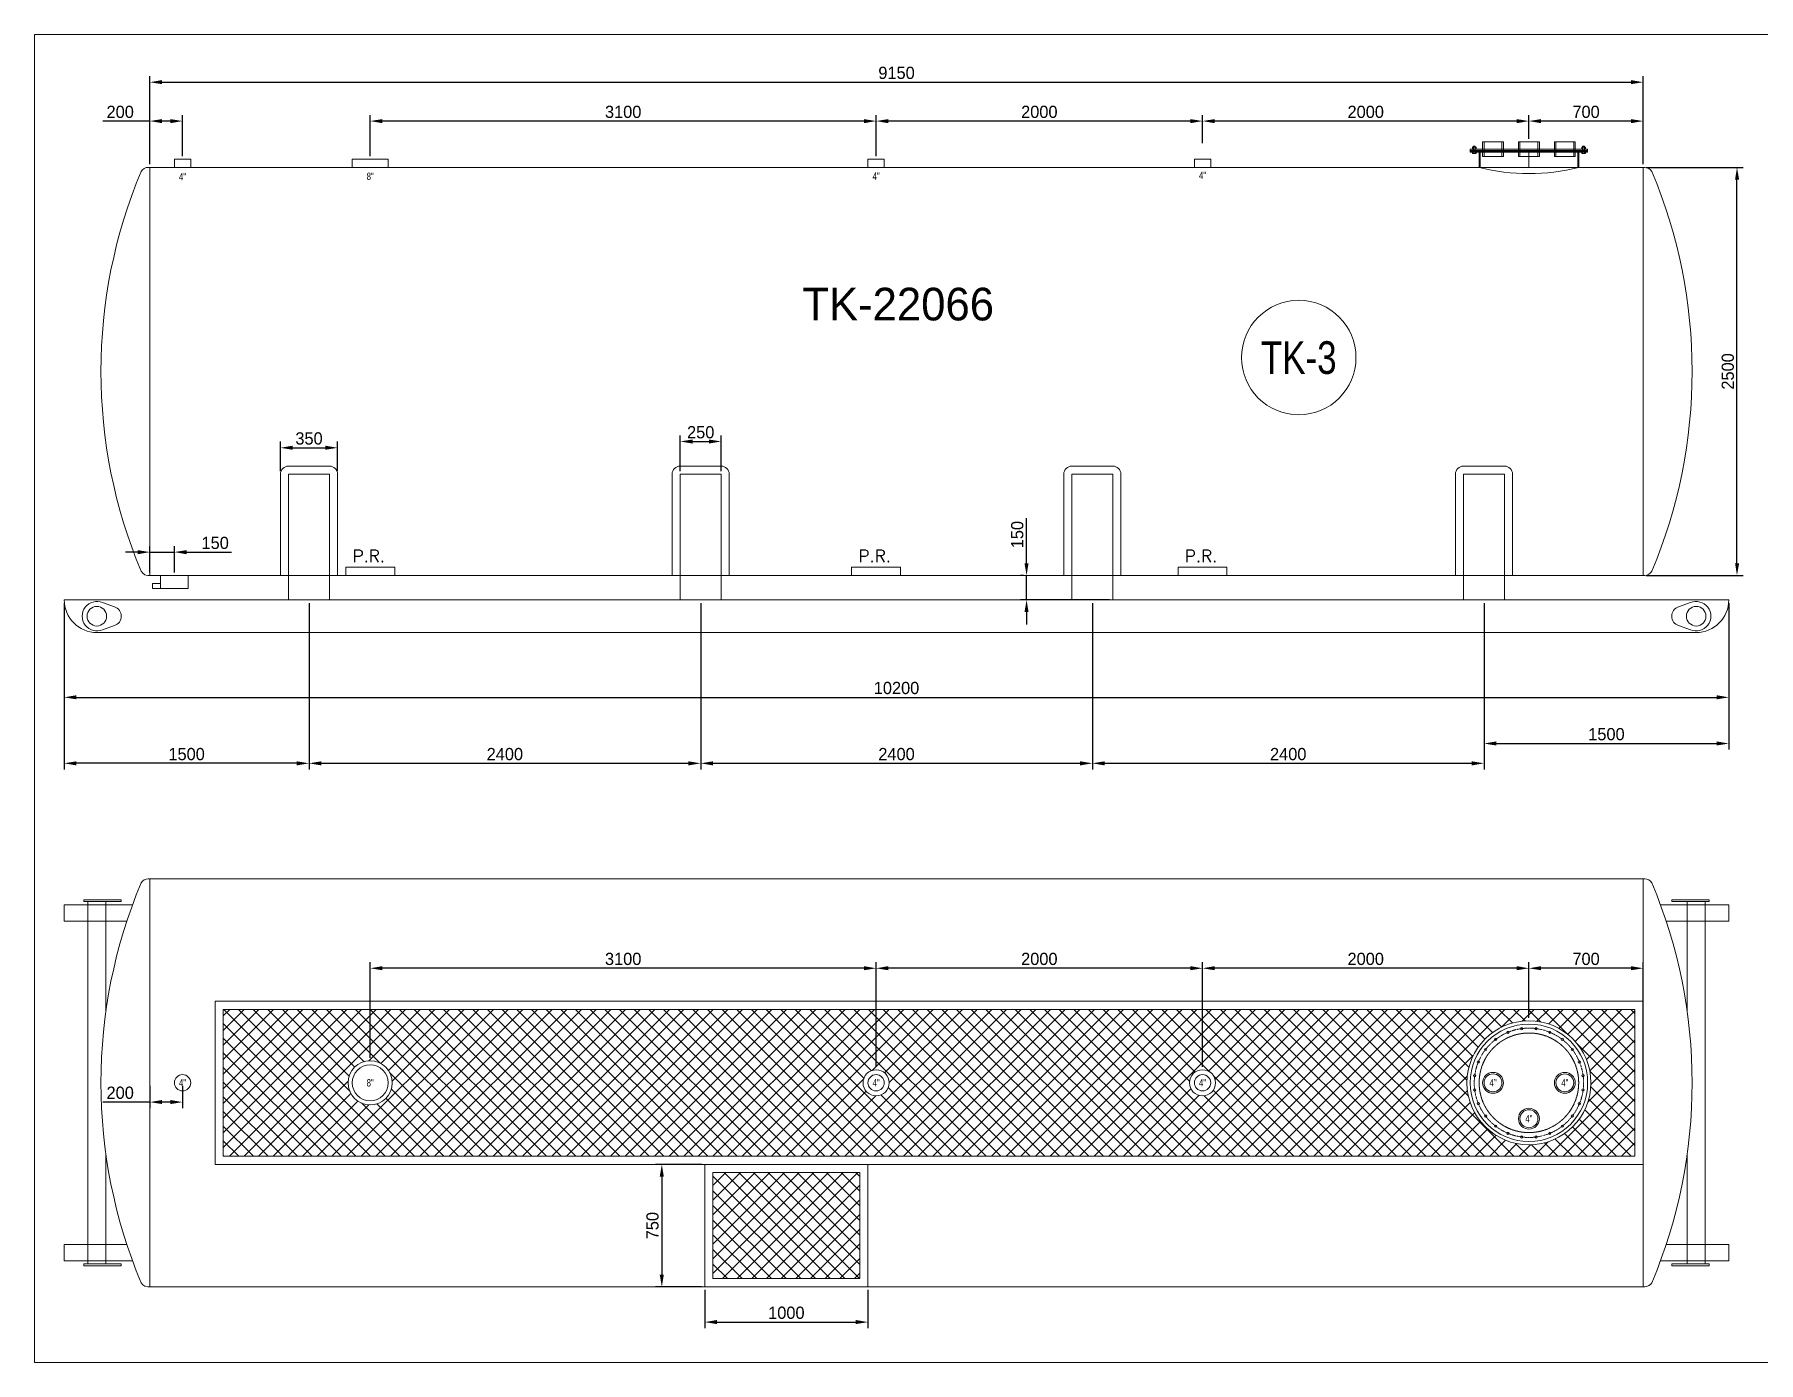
# Model space of a CAD drawing. Header units: millimetres. Extents: x 328839 to 396304, y 3800 to 39483.
# Drawn here: x 328839 to 339403, y 23040 to 31177 of the extents above; entities that cross this region are included whole.
import ezdxf
from ezdxf.enums import TextEntityAlignment as Align

# ---------------------------------------------------------------- set-up
doc = ezdxf.new("R2010")
doc.units = ezdxf.units.MM
doc.linetypes.add('ACAD_ISO02W100', pattern=[15, 12, -3])
doc.linetypes.add('CENTER', pattern=[2, 1.25, -0.25, 0.25, -0.25])
for name, color, linetype, lineweight in [('CENTER', 5, 'CENTER', 9), ('COTA', 2, 'Continuous', 9), ('cotas', 2, 'Continuous', 13), ('dibujo', 7, 'Continuous', 20), ('FIBRA', 3, 'Continuous', 20), ('invisible', 6, 'ACAD_ISO02W100', 9), ('ipe 200', 3, 'Continuous', 9), ('texto', 7, 'Continuous', 18), ('tubo de 4', 5, 'Continuous', 9)]:
    doc.layers.add(name, color=color, linetype=linetype, lineweight=lineweight)
doc.styles.add('ROMAND', font='romand')
doc.dimstyles.new('ISO-25', dxfattribs={"dimtxt": 75, "dimasz": 75, "dimexe": 37.5, "dimexo": 18.75, "dimgap": 19, "dimtad": 1, "dimtxsty": 'Standard', "dimcen": 75, "dimadec": 0, "dimazin": 0, "dimtfac": 1, "dimtmove": 0, "dimatfit": 3, "dimfxl": 1, "dimarcsym": 0})

# ---------------------------------------------------------------- blocks, each defined once
blk = doc.blocks.new('*D225')
at = {"layer": 'cotas', "color": 0, "lineweight": -2, "transparency": 16777216}
for p, q in [((337996, 30538), (337996, 30684)), ((338621, 30647), (338071, 30647)), ((338696, 30432), (338696, 30684))]:
    blk.add_line(p, q, dxfattribs=at)
at = {"layer": 'cotas', "color": 0, "transparency": 16777216}
for points in [[(338071, 30659), (338071, 30634), (337996, 30647)], [(338621, 30659), (338621, 30634), (338696, 30647)]]:
    blk.add_solid(points, dxfattribs=at)
at = {"layer": 'Defpoints', "color": 0, "transparency": 16777216}
for p in [(337996, 30647), (337996, 30519), (338696, 30413)]:
    blk.add_point(p, dxfattribs=at)
at = {"layer": 'cotas', "color": 0, "transparency": 16777216, "insert": (338346, 30703), "char_height": 75, "attachment_point": 5}
blk.add_mtext('700', dxfattribs=at)
blk = doc.blocks.new('*D221')
at = {"layer": 'cotas', "color": 0, "lineweight": -2, "transparency": 16777216}
for p, q in [((335996, 30512), (335996, 30684)), ((337921, 30647), (336071, 30647)), ((337996, 30538), (337996, 30684))]:
    blk.add_line(p, q, dxfattribs=at)
at = {"layer": 'cotas', "color": 0, "transparency": 16777216}
for points in [[(336071, 30659), (336071, 30634), (335996, 30647)], [(337921, 30659), (337921, 30634), (337996, 30647)]]:
    blk.add_solid(points, dxfattribs=at)
at = {"layer": 'Defpoints', "color": 0, "transparency": 16777216}
for p in [(335996, 30647), (335996, 30493), (337996, 30519)]:
    blk.add_point(p, dxfattribs=at)
at = {"layer": 'cotas', "color": 0, "transparency": 16777216, "insert": (336996, 30703), "char_height": 75, "attachment_point": 5}
blk.add_mtext('2000', dxfattribs=at)
blk = doc.blocks.new('*D222')
at = {"layer": 'cotas', "color": 0, "lineweight": -2, "transparency": 16777216}
for p, q in [((333996, 30432), (333996, 30684)), ((335921, 30647), (334071, 30647)), ((335996, 30512), (335996, 30684))]:
    blk.add_line(p, q, dxfattribs=at)
at = {"layer": 'cotas', "color": 0, "transparency": 16777216}
for points in [[(334071, 30659), (334071, 30634), (333996, 30647)], [(335921, 30659), (335921, 30634), (335996, 30647)]]:
    blk.add_solid(points, dxfattribs=at)
at = {"layer": 'Defpoints', "color": 0, "transparency": 16777216}
for p in [(333996, 30647), (335996, 30493), (333996, 30413)]:
    blk.add_point(p, dxfattribs=at)
at = {"layer": 'cotas', "color": 0, "transparency": 16777216, "insert": (334996, 30703), "char_height": 75, "attachment_point": 5}
blk.add_mtext('2000', dxfattribs=at)
blk = doc.blocks.new('*D223')
at = {"layer": 'cotas', "color": 0, "lineweight": -2, "transparency": 16777216}
for p, q in [((330896, 30432), (330896, 30684)), ((333921, 30647), (330971, 30647)), ((333996, 30432), (333996, 30684))]:
    blk.add_line(p, q, dxfattribs=at)
at = {"layer": 'cotas', "color": 0, "transparency": 16777216}
for points in [[(330971, 30659), (330971, 30634), (330896, 30647)], [(333921, 30659), (333921, 30634), (333996, 30647)]]:
    blk.add_solid(points, dxfattribs=at)
at = {"layer": 'Defpoints', "color": 0, "transparency": 16777216}
for p in [(330896, 30647), (330896, 30413), (333996, 30413)]:
    blk.add_point(p, dxfattribs=at)
at = {"layer": 'cotas', "color": 0, "transparency": 16777216, "insert": (332446, 30703), "char_height": 75, "attachment_point": 5}
blk.add_mtext('3100', dxfattribs=at)
blk = doc.blocks.new('*D224')
at = {"layer": 'cotas', "color": 0, "lineweight": -2, "transparency": 16777216}
for p, q in [((329546, 30647), (329258, 30647)), ((329546, 30382), (329546, 30684)), ((329671, 30647), (329621, 30647)), ((329746, 30432), (329746, 30684))]:
    blk.add_line(p, q, dxfattribs=at)
at = {"layer": 'cotas', "color": 0, "transparency": 16777216}
for points in [[(329621, 30659), (329621, 30634), (329546, 30647)], [(329671, 30659), (329671, 30634), (329746, 30647)]]:
    blk.add_solid(points, dxfattribs=at)
at = {"layer": 'Defpoints', "color": 0, "transparency": 16777216}
for p in [(329546, 30647), (329546, 30363), (329746, 30413)]:
    blk.add_point(p, dxfattribs=at)
at = {"layer": 'cotas', "color": 0, "transparency": 16777216, "insert": (329364, 30703), "char_height": 75, "attachment_point": 5}
blk.add_mtext('200', dxfattribs=at)
blk = doc.blocks.new('*D232')
at = {"layer": 'cotas', "color": 0, "lineweight": -2, "transparency": 16777216}
for p, q in [((337996, 25153), (337996, 25494)), ((338696, 24773), (338696, 25494)), ((338621, 25456), (338071, 25456))]:
    blk.add_line(p, q, dxfattribs=at)
at = {"layer": 'cotas', "color": 0, "transparency": 16777216}
for points in [[(338071, 25469), (338071, 25444), (337996, 25456)], [(338621, 25469), (338621, 25444), (338696, 25456)]]:
    blk.add_solid(points, dxfattribs=at)
at = {"layer": 'Defpoints', "color": 0, "transparency": 16777216}
for p in [(337996, 25456), (337996, 25134), (338696, 24754)]:
    blk.add_point(p, dxfattribs=at)
at = {"layer": 'cotas', "color": 0, "transparency": 16777216, "insert": (338346, 25513), "char_height": 75, "attachment_point": 5}
blk.add_mtext('700', dxfattribs=at)
blk = doc.blocks.new('*D228')
at = {"layer": 'cotas', "color": 0, "lineweight": -2, "transparency": 16777216}
for p, q in [((335996, 24853), (335996, 25494)), ((337996, 25153), (337996, 25494)), ((337921, 25456), (336071, 25456))]:
    blk.add_line(p, q, dxfattribs=at)
at = {"layer": 'cotas', "color": 0, "transparency": 16777216}
for points in [[(336071, 25469), (336071, 25444), (335996, 25456)], [(337921, 25469), (337921, 25444), (337996, 25456)]]:
    blk.add_solid(points, dxfattribs=at)
at = {"layer": 'Defpoints', "color": 0, "transparency": 16777216}
for p in [(335996, 25456), (337996, 25134), (335996, 24834)]:
    blk.add_point(p, dxfattribs=at)
at = {"layer": 'cotas', "color": 0, "transparency": 16777216, "insert": (336996, 25513), "char_height": 75, "attachment_point": 5}
blk.add_mtext('2000', dxfattribs=at)
blk = doc.blocks.new('*D229')
at = {"layer": 'cotas', "color": 0, "lineweight": -2, "transparency": 16777216}
for p, q in [((333996, 24853), (333996, 25494)), ((335996, 24853), (335996, 25494)), ((335921, 25456), (334071, 25456))]:
    blk.add_line(p, q, dxfattribs=at)
at = {"layer": 'cotas', "color": 0, "transparency": 16777216}
for points in [[(334071, 25469), (334071, 25444), (333996, 25456)], [(335921, 25469), (335921, 25444), (335996, 25456)]]:
    blk.add_solid(points, dxfattribs=at)
at = {"layer": 'Defpoints', "color": 0, "transparency": 16777216}
for p in [(333996, 25456), (333996, 24834), (335996, 24834)]:
    blk.add_point(p, dxfattribs=at)
at = {"layer": 'cotas', "color": 0, "transparency": 16777216, "insert": (334996, 25513), "char_height": 75, "attachment_point": 5}
blk.add_mtext('2000', dxfattribs=at)
blk = doc.blocks.new('*D230')
at = {"layer": 'cotas', "color": 0, "lineweight": -2, "transparency": 16777216}
for p, q in [((330896, 24908), (330896, 25494)), ((333996, 24853), (333996, 25494)), ((333921, 25456), (330971, 25456))]:
    blk.add_line(p, q, dxfattribs=at)
at = {"layer": 'cotas', "color": 0, "transparency": 16777216}
for points in [[(330971, 25469), (330971, 25444), (330896, 25456)], [(333921, 25469), (333921, 25444), (333996, 25456)]]:
    blk.add_solid(points, dxfattribs=at)
at = {"layer": 'Defpoints', "color": 0, "transparency": 16777216}
for p in [(330896, 25456), (330896, 24889), (333996, 24834)]:
    blk.add_point(p, dxfattribs=at)
at = {"layer": 'cotas', "color": 0, "transparency": 16777216, "insert": (332446, 25513), "char_height": 75, "attachment_point": 5}
blk.add_mtext('3100', dxfattribs=at)
blk = doc.blocks.new('*D234')
at = {"layer": 'cotas', "color": 0, "lineweight": -2, "transparency": 16777216}
for p, q in [((332927, 24254), (332645, 24254)), ((332683, 24179), (332683, 23579)), ((332927, 23504), (332645, 23504))]:
    blk.add_line(p, q, dxfattribs=at)
at = {"layer": 'cotas', "color": 0, "transparency": 16777216}
for points in [[(332670, 24179), (332695, 24179), (332683, 24254)], [(332670, 23579), (332695, 23579), (332683, 23504)]]:
    blk.add_solid(points, dxfattribs=at)
at = {"layer": 'Defpoints', "color": 0, "transparency": 16777216}
for p in [(332946, 24254), (332683, 23504), (332946, 23504)]:
    blk.add_point(p, dxfattribs=at)
at = {"layer": 'cotas', "color": 0, "transparency": 16777216, "insert": (332626, 23879), "char_height": 75, "attachment_point": 5, "rotation": 90}
blk.add_mtext('750', dxfattribs=at)
blk = doc.blocks.new('*D237')
at = {"layer": 'cotas', "color": 0, "lineweight": -2, "transparency": 16777216}
for p, q in [((329471, 28006), (329396, 28006)), ((329546, 27882), (329546, 28043)), ((329546, 28006), (329696, 28006)), ((329696, 27882), (329696, 28043)), ((329771, 28006), (330046, 28006))]:
    blk.add_line(p, q, dxfattribs=at)
at = {"layer": 'cotas', "color": 0, "transparency": 16777216}
for points in [[(329471, 28018), (329471, 27993), (329546, 28006)], [(329771, 28018), (329771, 27993), (329696, 28006)]]:
    blk.add_solid(points, dxfattribs=at)
at = {"layer": 'Defpoints', "color": 0, "transparency": 16777216}
for p in [(329696, 28006), (329546, 27863), (329696, 27863)]:
    blk.add_point(p, dxfattribs=at)
at = {"layer": 'cotas', "color": 0, "transparency": 16777216, "insert": (329946, 28062), "char_height": 75, "attachment_point": 5}
blk.add_mtext('150', dxfattribs=at)
blk = doc.blocks.new('*D238')
at = {"layer": 'cotas', "color": 0, "lineweight": -2, "transparency": 16777216}
for p, q in [((329021, 27694), (329021, 27079)), ((339221, 27694), (339221, 27079)), ((329096, 27116), (339146, 27116))]:
    blk.add_line(p, q, dxfattribs=at)
at = {"layer": 'cotas', "color": 0, "transparency": 16777216}
for points in [[(329096, 27129), (329096, 27104), (329021, 27116)], [(339146, 27129), (339146, 27104), (339221, 27116)]]:
    blk.add_solid(points, dxfattribs=at)
at = {"layer": 'Defpoints', "color": 0, "transparency": 16777216}
for p in [(329021, 27713), (339221, 27713), (339221, 27116)]:
    blk.add_point(p, dxfattribs=at)
at = {"layer": 'cotas', "color": 0, "transparency": 16777216, "insert": (334121, 27173), "char_height": 75, "attachment_point": 5}
blk.add_mtext('10200', dxfattribs=at)
blk = doc.blocks.new('*D239')
at = {"layer": 'cotas', "color": 0, "lineweight": -2, "transparency": 16777216}
for p, q in [((330521, 27694), (330521, 26674)), ((332921, 27694), (332921, 26674)), ((330596, 26712), (332846, 26712))]:
    blk.add_line(p, q, dxfattribs=at)
at = {"layer": 'cotas', "color": 0, "transparency": 16777216}
for points in [[(330596, 26724), (330596, 26699), (330521, 26712)], [(332846, 26724), (332846, 26699), (332921, 26712)]]:
    blk.add_solid(points, dxfattribs=at)
at = {"layer": 'Defpoints', "color": 0, "transparency": 16777216}
for p in [(330521, 27713), (332921, 27713), (332921, 26712)]:
    blk.add_point(p, dxfattribs=at)
at = {"layer": 'cotas', "color": 0, "transparency": 16777216, "insert": (331721, 26768), "char_height": 75, "attachment_point": 5}
blk.add_mtext('2400', dxfattribs=at)
blk = doc.blocks.new('*D240')
at = {"layer": 'cotas', "color": 0, "lineweight": -2, "transparency": 16777216}
for p, q in [((329021, 27694), (329021, 26674)), ((330521, 27694), (330521, 26674)), ((330446, 26712), (329096, 26712))]:
    blk.add_line(p, q, dxfattribs=at)
at = {"layer": 'cotas', "color": 0, "transparency": 16777216}
for points in [[(329096, 26724), (329096, 26699), (329021, 26712)], [(330446, 26724), (330446, 26699), (330521, 26712)]]:
    blk.add_solid(points, dxfattribs=at)
at = {"layer": 'Defpoints', "color": 0, "transparency": 16777216}
for p in [(329021, 27713), (330521, 27713), (329021, 26712)]:
    blk.add_point(p, dxfattribs=at)
at = {"layer": 'cotas', "color": 0, "transparency": 16777216, "insert": (329771, 26768), "char_height": 75, "attachment_point": 5}
blk.add_mtext('1500', dxfattribs=at)
blk = doc.blocks.new('*D241')
at = {"layer": 'cotas', "color": 0, "lineweight": -2, "transparency": 16777216}
for p, q in [((337721, 27694), (337721, 26796)), ((339221, 27694), (339221, 26796)), ((337796, 26833), (339146, 26833))]:
    blk.add_line(p, q, dxfattribs=at)
at = {"layer": 'cotas', "color": 0, "transparency": 16777216}
for points in [[(337796, 26846), (337796, 26821), (337721, 26833)], [(339146, 26846), (339146, 26821), (339221, 26833)]]:
    blk.add_solid(points, dxfattribs=at)
at = {"layer": 'Defpoints', "color": 0, "transparency": 16777216}
for p in [(337721, 27713), (339221, 27713), (339221, 26833)]:
    blk.add_point(p, dxfattribs=at)
at = {"layer": 'cotas', "color": 0, "transparency": 16777216, "insert": (338471, 26890), "char_height": 75, "attachment_point": 5}
blk.add_mtext('1500', dxfattribs=at)
blk = doc.blocks.new('*D235')
at = {"layer": 'cotas', "color": 0, "lineweight": -2, "transparency": 16777216}
for p, q in [((332921, 27694), (332921, 26674)), ((335321, 27694), (335321, 26674)), ((332996, 26712), (335246, 26712))]:
    blk.add_line(p, q, dxfattribs=at)
at = {"layer": 'cotas', "color": 0, "transparency": 16777216}
for points in [[(332996, 26724), (332996, 26699), (332921, 26712)], [(335246, 26724), (335246, 26699), (335321, 26712)]]:
    blk.add_solid(points, dxfattribs=at)
at = {"layer": 'Defpoints', "color": 0, "transparency": 16777216}
for p in [(332921, 27713), (335321, 27713), (335321, 26712)]:
    blk.add_point(p, dxfattribs=at)
at = {"layer": 'cotas', "color": 0, "transparency": 16777216, "insert": (334121, 26768), "char_height": 75, "attachment_point": 5}
blk.add_mtext('2400', dxfattribs=at)
blk = doc.blocks.new('*D236')
at = {"layer": 'cotas', "color": 0, "lineweight": -2, "transparency": 16777216}
for p, q in [((335321, 27694), (335321, 26674)), ((337721, 27694), (337721, 26674)), ((335396, 26712), (337646, 26712))]:
    blk.add_line(p, q, dxfattribs=at)
at = {"layer": 'cotas', "color": 0, "transparency": 16777216}
for points in [[(335396, 26724), (335396, 26699), (335321, 26712)], [(337646, 26724), (337646, 26699), (337721, 26712)]]:
    blk.add_solid(points, dxfattribs=at)
at = {"layer": 'Defpoints', "color": 0, "transparency": 16777216}
for p in [(335321, 27713), (337721, 27713), (337721, 26712)]:
    blk.add_point(p, dxfattribs=at)
at = {"layer": 'cotas', "color": 0, "transparency": 16777216, "insert": (336521, 26768), "char_height": 75, "attachment_point": 5}
blk.add_mtext('2400', dxfattribs=at)
blk = doc.blocks.new('*D243')
at = {"layer": 'COTA', "color": 0, "lineweight": -2, "transparency": 16777216}
for p, q in [((329546, 30382), (329546, 30923)), ((329621, 30885), (338621, 30885)), ((338696, 30382), (338696, 30923))]:
    blk.add_line(p, q, dxfattribs=at)
at = {"layer": 'COTA', "color": 0, "transparency": 16777216}
for points in [[(329621, 30898), (329621, 30873), (329546, 30885)], [(338621, 30898), (338621, 30873), (338696, 30885)]]:
    blk.add_solid(points, dxfattribs=at)
at = {"layer": 'Defpoints', "color": 0, "transparency": 16777216}
for p in [(338696, 30885), (329546, 30363), (338696, 30363)]:
    blk.add_point(p, dxfattribs=at)
at = {"layer": 'COTA', "color": 0, "transparency": 16777216, "insert": (334121, 30942), "char_height": 75, "attachment_point": 5}
blk.add_mtext('9150', dxfattribs=at)
blk = doc.blocks.new('*D244')
at = {"layer": 'COTA', "color": 0, "lineweight": -2, "transparency": 16777216}
for p, q in [((338715, 30363), (339309, 30363)), ((339271, 27938), (339271, 30288)), ((338715, 27863), (339309, 27863))]:
    blk.add_line(p, q, dxfattribs=at)
at = {"layer": 'COTA', "color": 0, "transparency": 16777216}
for points in [[(339259, 30288), (339284, 30288), (339271, 30363)], [(339259, 27938), (339284, 27938), (339271, 27863)]]:
    blk.add_solid(points, dxfattribs=at)
at = {"layer": 'Defpoints', "color": 0, "transparency": 16777216}
for p in [(338696, 30363), (339271, 30363), (338696, 27863)]:
    blk.add_point(p, dxfattribs=at)
at = {"layer": 'COTA', "color": 0, "transparency": 16777216, "insert": (339215, 29113), "char_height": 75, "attachment_point": 5, "rotation": 90}
blk.add_mtext('2500', dxfattribs=at)
blk = doc.blocks.new('*D245')
at = {"layer": 'COTA', "color": 0, "lineweight": -2, "transparency": 16777216}
for p, q in [((330346, 28502), (330346, 28683)), ((330421, 28645), (330621, 28645)), ((330696, 28502), (330696, 28683))]:
    blk.add_line(p, q, dxfattribs=at)
at = {"layer": 'COTA', "color": 0, "transparency": 16777216}
for points in [[(330421, 28658), (330421, 28633), (330346, 28645)], [(330621, 28658), (330621, 28633), (330696, 28645)]]:
    blk.add_solid(points, dxfattribs=at)
at = {"layer": 'Defpoints', "color": 0, "transparency": 16777216}
for p in [(330696, 28645), (330346, 28483), (330696, 28483)]:
    blk.add_point(p, dxfattribs=at)
at = {"layer": 'COTA', "color": 0, "transparency": 16777216, "insert": (330521, 28702), "char_height": 75, "attachment_point": 5}
blk.add_mtext('350', dxfattribs=at)
blk = doc.blocks.new('*D246')
at = {"layer": 'COTA', "color": 0, "lineweight": -2, "transparency": 16777216}
for p, q in [((332796, 28502), (332796, 28721)), ((332871, 28684), (332971, 28684)), ((333046, 28502), (333046, 28721))]:
    blk.add_line(p, q, dxfattribs=at)
at = {"layer": 'COTA', "color": 0, "transparency": 16777216}
for points in [[(332871, 28696), (332871, 28671), (332796, 28684)], [(332971, 28696), (332971, 28671), (333046, 28684)]]:
    blk.add_solid(points, dxfattribs=at)
at = {"layer": 'Defpoints', "color": 0, "transparency": 16777216}
for p in [(333046, 28684), (332796, 28483), (333046, 28483)]:
    blk.add_point(p, dxfattribs=at)
at = {"layer": 'COTA', "color": 0, "transparency": 16777216, "insert": (332921, 28740), "char_height": 75, "attachment_point": 5}
blk.add_mtext('250', dxfattribs=at)
blk = doc.blocks.new('*D249')
at = {"layer": 'COTA', "color": 0, "lineweight": -2, "transparency": 16777216}
for p, q in [((334918, 27938), (334918, 28214)), ((334899, 27863), (334880, 27863)), ((334918, 27713), (334918, 27863)), ((335427, 27713), (334880, 27713)), ((334918, 27638), (334918, 27563))]:
    blk.add_line(p, q, dxfattribs=at)
at = {"layer": 'COTA', "color": 0, "transparency": 16777216}
for points in [[(334905, 27938), (334930, 27938), (334918, 27863)], [(334905, 27638), (334930, 27638), (334918, 27713)]]:
    blk.add_solid(points, dxfattribs=at)
at = {"layer": 'Defpoints', "color": 0, "transparency": 16777216}
for p in [(334918, 27863), (334918, 27863), (335446, 27713)]:
    blk.add_point(p, dxfattribs=at)
at = {"layer": 'COTA', "color": 0, "transparency": 16777216, "insert": (334861, 28113), "char_height": 75, "attachment_point": 5, "rotation": 90}
blk.add_mtext('150', dxfattribs=at)
blk = doc.blocks.new('*D283')
at = {"layer": 'COTA', "color": 0, "lineweight": -2, "transparency": 16777216}
for p, q in [((329546, 24736), (329546, 24599)), ((329746, 24736), (329746, 24599)), ((329546, 24636), (329258, 24636)), ((329671, 24636), (329621, 24636))]:
    blk.add_line(p, q, dxfattribs=at)
at = {"layer": 'COTA', "color": 0, "transparency": 16777216}
for points in [[(329621, 24649), (329621, 24624), (329546, 24636)], [(329671, 24649), (329671, 24624), (329746, 24636)]]:
    blk.add_solid(points, dxfattribs=at)
at = {"layer": 'Defpoints', "color": 0, "transparency": 16777216}
for p in [(329546, 24754), (329746, 24754), (329546, 24636)]:
    blk.add_point(p, dxfattribs=at)
at = {"layer": 'COTA', "color": 0, "transparency": 16777216, "insert": (329364, 24693), "char_height": 75, "attachment_point": 5}
blk.add_mtext('200', dxfattribs=at)
blk = doc.blocks.new('*D284')
at = {"layer": 'COTA', "color": 0, "lineweight": -2, "transparency": 16777216}
for p, q in [((332946, 23486), (332946, 23251)), ((333946, 23486), (333946, 23251)), ((333021, 23288), (333871, 23288))]:
    blk.add_line(p, q, dxfattribs=at)
at = {"layer": 'COTA', "color": 0, "transparency": 16777216}
for points in [[(333021, 23301), (333021, 23276), (332946, 23288)], [(333871, 23301), (333871, 23276), (333946, 23288)]]:
    blk.add_solid(points, dxfattribs=at)
at = {"layer": 'Defpoints', "color": 0, "transparency": 16777216}
for p in [(332946, 23504), (333946, 23504), (333946, 23288)]:
    blk.add_point(p, dxfattribs=at)
at = {"layer": 'COTA', "color": 0, "transparency": 16777216, "insert": (333446, 23345), "char_height": 75, "attachment_point": 5}
blk.add_mtext('1000', dxfattribs=at)

msp = doc.modelspace()

# ---------------------------------------------------------------- hatches: boundary and pattern name
at = {"layer": 'COTA'}
h = msp.add_hatch(dxfattribs=at)
h.set_pattern_fill('ANSI37', color=256, scale=20)
h.set_pattern_definition([(45, (-1534.374, -4358.84), (-44.901281, 44.901281), []), (135, (-1534.374, -4358.84), (-44.901281, -44.901281), [])])
h.paths.add_polyline_path([(329995.973, 25204.351), (329995.973, 24304.351), (338645.973, 24304.351), (338645.973, 25204.351)])
h.paths.add_polyline_path([(330760.973, 24754.351, -1), (331030.973, 24754.351, -1)], flags=16)
h.paths.add_polyline_path([(330785.973, 24754.351, -1), (331005.973, 24754.351, -1)], flags=0)
h.paths.add_polyline_path([(334075.973, 24754.351, -1), (333915.973, 24754.351, -1)], flags=16)
h.paths.add_polyline_path([(334045.973, 24754.351, -1), (333945.973, 24754.351, -1)], flags=0)
h.paths.add_polyline_path([(336075.973, 24754.351, -1), (335915.973, 24754.351, -1)], flags=16)
h.paths.add_polyline_path([(336045.973, 24754.351, -1), (335945.973, 24754.351, -1)], flags=0)
h.paths.add_polyline_path([(338375.973, 24754.351, -1), (337615.973, 24754.351, -1)], flags=16)
h.paths.add_polyline_path([(338355.973, 24754.351, -1), (337635.973, 24754.351, -1)], flags=0)
h.paths.add_polyline_path([(337683.863, 24876.055, -1.010502913), (337689.22, 24888.989, -0.055057427), (337725.997, 24952.688, -1.010502913), (337734.519, 24963.795, -0.055057427), (337786.53, 25015.805, -1.010502912), (337797.636, 25024.327, -0.055057427), (337861.336, 25061.104, -1.010502913), (337874.269, 25066.462, -0.055057427), (337945.317, 25085.499, -1.010502911), (337959.196, 25087.326, -0.055057427), (338032.75, 25087.326, -1.010502912), (338046.63, 25085.499, -0.055057427), (338117.677, 25066.462, -1.010502913), (338130.611, 25061.104, -0.055057427), (338194.311, 25024.327, -1.010502911), (338205.417, 25015.805, -0.055057427), (338257.428, 24963.795, -1.010502912), (338265.95, 24952.688, -0.055057427), (338302.727, 24888.989, -1.010502912), (338308.084, 24876.055, -0.055057427), (338327.121, 24805.007, -1.010502912), (338328.948, 24791.128, -0.027507883), (338330.973, 24754.351, -0.027507883), (338328.948, 24717.574, -1.010502912), (338327.121, 24703.695, -0.055057427), (338308.084, 24632.647, -1.010502911), (338302.727, 24619.713, -0.055057427), (338265.95, 24556.014, -1.010502913), (338257.428, 24544.907, -0.055057427), (338205.417, 24492.897, -1.010502911), (338194.311, 24484.375, -0.055057427), (338130.611, 24447.598, -1.010502914), (338117.677, 24442.24, -0.055057427), (338046.63, 24423.203, -1.010502912), (338032.75, 24421.376, -0.055057427), (337959.196, 24421.376, -1.010502911), (337945.317, 24423.203, -0.055057427), (337874.269, 24442.24, -1.010502914), (337861.336, 24447.598, -0.055057427), (337797.636, 24484.375, -1.010502912), (337786.53, 24492.897, -0.055057427), (337734.519, 24544.907, -1.010502913), (337725.997, 24556.014, -0.055057427), (337689.22, 24619.713, -1.010502913), (337683.863, 24632.647, -0.055057427), (337664.825, 24703.695, -1.010502912), (337662.998, 24717.574, -0.027507883), (337660.973, 24754.351, -0.027507883), (337662.998, 24791.128, -1.010502911), (337664.825, 24805.007, -0.055057427)], flags=0)
h.paths.add_polyline_path([(338300.973, 24754.351, -1), (337690.973, 24754.351, -1)], flags=0)
h.paths.add_polyline_path([(337839.973, 24754.351, -1), (337711.973, 24754.351, -1)], flags=0)
h.paths.add_polyline_path([(337830.973, 24754.351, -1), (337720.973, 24754.351, -1)], flags=0)
h.paths.add_polyline_path([(338059.973, 24534.351, -1), (337931.973, 24534.351, -1)], flags=0)
h.paths.add_polyline_path([(338050.973, 24534.351, -1), (337940.973, 24534.351, -1)], flags=0)
h.paths.add_polyline_path([(338279.973, 24754.351, -1), (338151.973, 24754.351, -1)], flags=0)
h.paths.add_polyline_path([(338270.973, 24754.351, -1), (338160.973, 24754.351, -1)], flags=0)
h.paths.add_polyline_path([(332995.973, 23554.351), (333895.973, 23554.351), (333895.973, 24204.351), (332995.973, 24204.351)])
h.paths.add_polyline_path([(335960.723, 24720.601), (336031.223, 24720.601), (336031.223, 24788.101), (335960.723, 24788.101)], flags=8)
h.paths.add_polyline_path([(333960.723, 24720.601), (334031.223, 24720.601), (334031.223, 24788.101), (333960.723, 24788.101)], flags=8)
h.paths.add_polyline_path([(330860.723, 24720.601), (330931.223, 24720.601), (330931.223, 24788.101), (330860.723, 24788.101)], flags=8)
h.paths.add_polyline_path([(337960.723, 24500.601), (338031.223, 24500.601), (338031.223, 24568.101), (337960.723, 24568.101)], flags=8)
h.paths.add_polyline_path([(338180.723, 24720.601), (338251.223, 24720.601), (338251.223, 24788.101), (338180.723, 24788.101)], flags=8)
h.paths.add_polyline_path([(337740.723, 24720.601), (337811.223, 24720.601), (337811.223, 24788.101), (337740.723, 24788.101)], flags=8)

# ---------------------------------------------------------------- linework, layer by layer
at = {"layer": 'CENTER', "lineweight": 9, "ltscale": 0.1}
msp.add_circle((337995.973, 24754.351), 335, dxfattribs=at)
at = {"layer": 'COTA'}
for p, q in [((329695.973, 30413.191), (329795.973, 30413.191)), ((329695.973, 30363.191), (329695.973, 30413.191)), ((329795.973, 30363.191), (329695.973, 30363.191)), ((329795.973, 30413.191), (329795.973, 30363.191)), ((330785.973, 30413.191), (331005.973, 30413.191)), ((330785.973, 30363.191), (330785.973, 30413.191)), ((331005.973, 30363.191), (330785.973, 30363.191)), ((331005.973, 30413.191), (331005.973, 30363.191)), ((333945.973, 30413.191), (334045.973, 30413.191)), ((333945.973, 30363.191), (333945.973, 30413.191)), ((334045.973, 30363.191), (333945.973, 30363.191)), ((334045.973, 30413.191), (334045.973, 30363.191)), ((335945.973, 30413.191), (336045.973, 30413.191)), ((335945.973, 30363.191), (335945.973, 30413.191)), ((336045.973, 30363.191), (335945.973, 30363.191)), ((336045.973, 30413.191), (336045.973, 30363.191))]:
    msp.add_line(p, q, dxfattribs=at)
at = {"layer": 'cotas', "lineweight": 9}
msp.add_line((337995.973, 30463.191), (337995.973, 30363.191), dxfattribs=at)
at = {"layer": 'cotas'}
for p, q in [((338695.973, 29613.191), (338695.973, 28613.191)), ((329611.973, 27863.191), (329611.973, 27783.191)), ((329779.973, 27863.191), (329611.973, 27863.191)), ((329779.973, 27783.191), (329779.973, 27863.191)), ((329611.973, 27783.191), (329779.973, 27783.191)), ((329370.973, 25876.351), (329140.973, 25876.351)), ((329140.973, 25876.351), (329140.973, 25864.351)), ((329370.973, 25864.351), (329140.973, 25864.351)), ((329165.973, 23644.351), (329165.973, 25864.351)), ((329275.973, 25189.076), (329275.973, 25864.351)), ((329370.973, 25864.351), (329370.973, 25876.351)), ((338870.973, 25864.351), (338870.973, 25876.351)), ((338870.973, 25876.351), (339100.973, 25876.351)), ((338870.973, 25864.351), (339100.973, 25864.351)), ((338965.973, 25189.076), (338965.973, 25864.351)), ((339075.973, 23644.351), (339075.973, 25864.351)), ((339100.973, 25876.351), (339100.973, 25864.351)), ((329945.973, 24254.351), (329945.973, 25254.351)), ((329945.973, 25254.351), (338695.973, 25254.351)), ((338695.973, 25254.351), (338695.973, 24254.351)), ((329995.973, 24304.351), (329995.973, 25204.351)), ((329995.973, 25204.351), (338645.973, 25204.351)), ((338645.973, 25204.351), (338645.973, 24304.351)), ((329275.973, 23644.351), (329275.973, 24319.626)), ((338645.973, 24304.351), (329995.973, 24304.351)), ((338965.973, 23644.351), (338965.973, 24319.626)), ((338695.973, 24254.351), (329945.973, 24254.351)), ((332945.973, 23504.351), (332945.973, 24254.351)), ((332995.973, 24204.351), (333895.973, 24204.351)), ((332995.973, 23554.351), (332995.973, 24204.351)), ((333895.973, 24204.351), (333895.973, 23554.351)), ((333945.973, 24254.351), (333945.973, 23504.351)), ((329370.973, 23644.351), (329140.973, 23644.351)), ((329140.973, 23632.351), (329140.973, 23644.351)), ((329370.973, 23632.351), (329140.973, 23632.351)), ((329370.973, 23644.351), (329370.973, 23632.351)), ((338870.973, 23644.351), (339100.973, 23644.351)), ((338870.973, 23644.351), (338870.973, 23632.351)), ((338870.973, 23632.351), (339100.973, 23632.351)), ((339100.973, 23632.351), (339100.973, 23644.351)), ((333945.973, 23504.351), (332945.973, 23504.351)), ((333895.973, 23554.351), (332995.973, 23554.351))]:
    msp.add_line(p, q, dxfattribs=at)
at = {"layer": 'cotas', "lineweight": 13}
for p, q in [((330745.973, 27913.191), (330745.973, 27863.191)), ((331045.973, 27913.191), (330745.973, 27913.191)), ((331045.973, 27913.191), (331045.973, 27863.191)), ((333845.973, 27913.191), (333845.973, 27863.191)), ((334145.973, 27913.191), (333845.973, 27913.191)), ((334145.973, 27913.191), (334145.973, 27863.191)), ((335845.973, 27913.191), (335845.973, 27863.191)), ((336145.973, 27913.191), (335845.973, 27913.191)), ((336145.973, 27913.191), (336145.973, 27863.191))]:
    msp.add_line(p, q, dxfattribs=at)
at = {"layer": 'cotas'}
for centre, radius in [((337995.973, 24754.351), 380), ((330895.973, 24754.351), 135), ((330895.973, 24754.351), 110), ((333995.973, 24754.351), 80), ((335995.973, 24754.351), 80), ((329745.973, 24754.351), 50), ((333995.973, 24754.351), 50), ((335995.973, 24754.351), 50)]:
    msp.add_circle(centre, radius, dxfattribs=at)
at = {"layer": 'dibujo', "lineweight": 9}
for p, q in [((337635.973, 30474.191), (337635.973, 30466.191)), ((337635.973, 30474.191), (338355.973, 30474.191)), ((337635.973, 30466.191), (337635.973, 30474.191)), ((338355.973, 30466.191), (337635.973, 30466.191)), ((337635.973, 30466.191), (337635.973, 30463.191)), ((337635.973, 30463.191), (337690.973, 30463.191)), ((337635.973, 30457.191), (337635.973, 30463.191)), ((338355.973, 30457.191), (337635.973, 30457.191)), ((337649.973, 30485.191), (337650.973, 30486.191)), ((337649.973, 30485.191), (337649.973, 30475.191)), ((337649.973, 30475.191), (337650.973, 30474.191)), ((337671.973, 30457.191), (337649.973, 30457.191)), ((337649.973, 30457.191), (337649.973, 30450.191)), ((337649.973, 30450.191), (337650.973, 30449.191)), ((337650.973, 30486.191), (337670.973, 30486.191)), ((337650.973, 30474.191), (337670.973, 30474.191)), ((337650.973, 30449.191), (337670.973, 30449.191)), ((337666.973, 30493.191), (337654.973, 30493.191)), ((337654.973, 30493.191), (337654.973, 30457.191)), ((337654.973, 30485.191), (337654.973, 30474.191)), ((337654.973, 30457.191), (337666.973, 30457.191)), ((337654.973, 30457.191), (337654.973, 30449.191)), ((337666.973, 30457.191), (337666.973, 30493.191)), ((337666.973, 30485.191), (337666.973, 30474.191)), ((337666.973, 30457.191), (337666.973, 30449.191)), ((337671.973, 30485.191), (337670.973, 30486.191)), ((337671.973, 30475.191), (337670.973, 30474.191)), ((337671.973, 30450.191), (337670.973, 30449.191)), ((337671.973, 30475.191), (337671.973, 30485.191)), ((337671.973, 30450.191), (337671.973, 30457.191)), ((337690.973, 30463.191), (337690.973, 30363.191)), ((337690.973, 30463.191), (337696.973, 30457.191)), ((337690.973, 30463.191), (338355.973, 30463.191)), ((337696.973, 30457.191), (337696.973, 30363.191)), ((337711.973, 30519.191), (337839.973, 30519.191)), ((337711.973, 30429.191), (337711.973, 30519.191)), ((337839.973, 30429.191), (337711.973, 30429.191)), ((337839.973, 30519.191), (337839.973, 30429.191)), ((337931.973, 30519.191), (338059.973, 30519.191)), ((337931.973, 30429.191), (337931.973, 30519.191)), ((338059.973, 30429.191), (337931.973, 30429.191)), ((338059.973, 30519.191), (338059.973, 30429.191)), ((338151.973, 30519.191), (338279.973, 30519.191)), ((338151.973, 30429.191), (338151.973, 30519.191)), ((338279.973, 30429.191), (338151.973, 30429.191)), ((338279.973, 30519.191), (338279.973, 30429.191)), ((338300.973, 30463.191), (338294.973, 30457.191)), ((338294.973, 30457.191), (338294.973, 30363.191)), ((338300.973, 30463.191), (338300.973, 30466.191)), ((338300.973, 30466.191), (338355.973, 30466.191)), ((338300.973, 30457.191), (338300.973, 30463.191)), ((338300.973, 30463.191), (338355.973, 30463.191)), ((338300.973, 30457.191), (338300.973, 30363.191)), ((338319.973, 30485.191), (338320.973, 30486.191)), ((338319.973, 30475.191), (338319.973, 30485.191)), ((338319.973, 30475.191), (338320.973, 30474.191)), ((338319.973, 30457.191), (338341.973, 30457.191)), ((338319.973, 30450.191), (338319.973, 30457.191)), ((338319.973, 30450.191), (338320.973, 30449.191)), ((338340.973, 30486.191), (338320.973, 30486.191)), ((338340.973, 30474.191), (338320.973, 30474.191)), ((338340.973, 30449.191), (338320.973, 30449.191)), ((338324.973, 30493.191), (338336.973, 30493.191)), ((338324.973, 30457.191), (338324.973, 30493.191)), ((338324.973, 30485.191), (338324.973, 30474.191)), ((338336.973, 30457.191), (338324.973, 30457.191)), ((338324.973, 30457.191), (338324.973, 30449.191)), ((338336.973, 30493.191), (338336.973, 30457.191)), ((338336.973, 30485.191), (338336.973, 30474.191)), ((338336.973, 30457.191), (338336.973, 30449.191)), ((338341.973, 30485.191), (338340.973, 30486.191)), ((338341.973, 30475.191), (338340.973, 30474.191)), ((338341.973, 30450.191), (338340.973, 30449.191)), ((338341.973, 30485.191), (338341.973, 30475.191)), ((338341.973, 30457.191), (338341.973, 30450.191)), ((338355.973, 30466.191), (338355.973, 30474.191)), ((338355.973, 30466.191), (338355.973, 30463.191)), ((338355.973, 30457.191), (338355.973, 30463.191))]:
    msp.add_line(p, q, dxfattribs=at)
at = {"layer": 'dibujo'}
for p, q in [((329545.973, 30363.191), (329535.973, 30363.191)), ((329545.973, 30363.191), (329545.973, 27863.191)), ((338695.973, 30363.191), (329545.973, 30363.191)), ((338695.973, 27863.191), (338695.973, 30363.191)), ((338695.973, 30363.191), (338705.973, 30363.191)), ((330395.973, 28533.191), (330645.973, 28533.191)), ((332795.973, 28533.191), (333045.973, 28533.191)), ((335195.973, 28533.191), (335445.973, 28533.191)), ((337595.973, 28533.191), (337845.973, 28533.191)), ((330345.973, 28483.191), (330345.973, 27863.191)), ((330645.973, 28483.191), (330395.973, 28483.191)), ((330395.973, 28483.191), (330395.973, 27713.191)), ((330645.973, 28483.191), (330645.973, 27713.191)), ((330695.973, 28483.191), (330695.973, 27863.191)), ((332745.973, 28483.191), (332745.973, 27863.191)), ((333045.973, 28483.191), (332795.973, 28483.191)), ((332795.973, 28483.191), (332795.973, 27713.191)), ((333045.973, 28483.191), (333045.973, 27713.191)), ((333095.973, 28483.191), (333095.973, 27863.191)), ((335145.973, 28483.191), (335145.973, 27863.191)), ((335445.973, 28483.191), (335195.973, 28483.191)), ((335195.973, 28483.191), (335195.973, 27713.191)), ((335445.973, 28483.191), (335445.973, 27713.191)), ((335495.973, 28483.191), (335495.973, 27863.191)), ((337545.973, 28483.191), (337545.973, 27863.191)), ((337845.973, 28483.191), (337595.973, 28483.191)), ((337595.973, 28483.191), (337595.973, 27713.191)), ((337845.973, 28483.191), (337845.973, 27713.191)), ((337895.973, 28483.191), (337895.973, 27863.191)), ((329545.973, 27863.191), (329535.973, 27863.191)), ((329545.973, 27863.191), (338695.973, 27863.191)), ((329545.973, 27863.191), (330395.973, 27863.191)), ((329561.973, 27813.191), (329611.973, 27813.191)), ((329561.973, 27783.191), (329561.973, 27813.191)), ((329611.973, 27813.191), (329611.973, 27783.191)), ((330645.973, 27863.191), (332795.973, 27863.191)), ((333045.973, 27863.191), (335195.973, 27863.191)), ((335445.973, 27863.191), (337595.973, 27863.191)), ((337845.973, 27863.191), (338695.973, 27863.191)), ((338695.973, 27863.191), (338705.973, 27863.191)), ((338695.973, 27863.191), (338705.973, 27863.191)), ((329611.973, 27783.191), (329561.973, 27783.191)), ((330645.973, 27713.191), (330395.973, 27713.191)), ((333045.973, 27713.191), (332795.973, 27713.191)), ((335445.973, 27713.191), (335195.973, 27713.191)), ((337845.973, 27713.191), (337595.973, 27713.191)), ((329545.973, 26004.351), (329535.973, 26004.351)), ((329545.973, 26004.351), (329545.973, 23504.351)), ((338695.973, 26004.351), (329545.973, 26004.351)), ((338695.973, 23504.351), (338695.973, 26004.351)), ((338695.973, 26004.351), (338705.973, 26004.351)), ((329545.973, 23504.351), (329535.973, 23504.351)), ((329545.973, 23504.351), (338695.973, 23504.351)), ((338695.973, 23504.351), (338705.973, 23504.351)), ((338695.973, 23504.351), (338705.973, 23504.351))]:
    msp.add_line(p, q, dxfattribs=at)
at = {"layer": 'dibujo', "lineweight": 9}
for centre, radius in [((337995.973, 24754.351), 360), ((337775.973, 24754.351), 64), ((337775.973, 24754.351), 55), ((338215.973, 24754.351), 64), ((338215.973, 24754.351), 55), ((337995.973, 24534.351), 64), ((337995.973, 24534.351), 55)]:
    msp.add_circle(centre, radius, dxfattribs=at)
at = {"layer": 'dibujo'}
for centre in [(337867.774, 25063.851), (337952.247, 25086.485), (338039.7, 25086.485), (338124.172, 25063.851), (337730.2, 24958.286), (337792.038, 25020.124), (338199.908, 25020.124), (338261.747, 24958.286), (337686.474, 24882.55), (338305.473, 24882.55), (337663.839, 24798.077), (338328.107, 24798.077), (337663.839, 24710.625), (337686.474, 24626.152), (338305.473, 24626.152), (338328.107, 24710.625), (337730.2, 24550.416), (338261.747, 24550.416), (337792.038, 24488.578), (337867.774, 24444.851), (337952.247, 24422.217), (338039.7, 24422.217), (338124.172, 24444.851), (338199.908, 24488.578)]:
    msp.add_circle(centre, 7, dxfattribs=at)
at = {"layer": 'dibujo', "lineweight": 9}
for centre, radius, start, end in [((337652.473, 30482.566), 3.625, 46.397181, 133.602819), ((337652.473, 30477.816), 3.625, 226.397181, 313.602819), ((337652.473, 30452.816), 3.625, 226.397181, 313.602819), ((337660.973, 30467.691), 18.5, 71.0753556, 108.9246444), ((337660.973, 30492.691), 18.5, 251.0753556, 288.9246444), ((337660.973, 30467.691), 18.5, 251.0753556, 288.9246444), ((337669.473, 30482.566), 3.625, 46.397181, 133.602819), ((337669.473, 30477.816), 3.625, 226.397181, 313.602819), ((337669.473, 30452.816), 3.625, 226.397181, 313.602819), ((338322.473, 30482.566), 3.625, 46.397181, 133.602819), ((338322.473, 30477.816), 3.625, 226.397181, 313.602819), ((338322.473, 30452.816), 3.625, 226.397181, 313.602819), ((338330.973, 30467.691), 18.5, 71.0753556, 108.9246444), ((338330.973, 30492.691), 18.5, 251.0753556, 288.9246444), ((338330.973, 30467.691), 18.5, 251.0753556, 288.9246444), ((338339.473, 30482.566), 3.625, 46.397181, 133.602819), ((338339.473, 30477.816), 3.625, 226.397181, 313.602819), ((338339.473, 30452.816), 3.625, 226.397181, 313.602819)]:
    msp.add_arc(centre, radius, start, end, dxfattribs=at)
at = {"layer": 'dibujo'}
for centre, radius, start, end in [((332410.735, 29113.191), 3164.761, 157.2273815, 202.7726185), ((329535.973, 30313.191), 50, 90, 150), ((337995.973, 31575.41), 1250, 255.8772555, 284.1227445), ((338702.897, 30307.863), 55.413, 33.1822184, 86.8177816), ((335831.212, 29113.191), 3164.761, 337.2273815, 22.7726185), ((330395.973, 28483.191), 50, 90, 180), ((330645.973, 28483.191), 50, 0, 90), ((332795.973, 28483.191), 50, 90, 180), ((333045.973, 28483.191), 50, 0, 90), ((335195.973, 28483.191), 50, 90, 180), ((335445.973, 28483.191), 50, 0, 90), ((337595.973, 28483.191), 50, 90, 180), ((337845.973, 28483.191), 50, 0, 90), ((329535.973, 27913.191), 50, 210, 281.536959), ((338702.897, 27918.519), 55.413, 273.1822184, 326.8177816), ((329535.973, 25954.351), 50, 90, 150), ((338702.897, 25949.023), 55.413, 33.1822184, 86.8177816), ((332410.735, 24754.351), 3164.761, 157.2273815, 202.7726185), ((335831.212, 24754.351), 3164.761, 337.2273815, 22.7726185), ((329535.973, 23554.351), 50, 210, 281.536959), ((338702.897, 23559.679), 55.413, 273.1822184, 326.8177816)]:
    msp.add_arc(centre, radius, start, end, dxfattribs=at)
at = {"layer": 'FIBRA'}
for p, q in [((344826.437, 31177.485), (328838.789, 31177.485)), ((328838.789, 31177.485), (328838.789, 23040.475))]:
    msp.add_line(p, q, dxfattribs=at)
at = {"layer": 'FIBRA', "lineweight": 9}
msp.add_line((328838.789, 23040.475), (344826.437, 23040.475), dxfattribs=at)
at = {"layer": 'invisible', "lineweight": 9, "ltscale": 0.05}
for p, q in [((337655.973, 30493.191), (337655.973, 30457.191)), ((337665.973, 30457.191), (337665.973, 30493.191)), ((338325.973, 30457.191), (338325.973, 30493.191)), ((338335.973, 30493.191), (338335.973, 30457.191))]:
    msp.add_line(p, q, dxfattribs=at)
at = {"layer": 'invisible', "lineweight": 9, "ltscale": 0.1}
for p, q in [((337720.973, 30519.191), (337720.973, 30429.191)), ((337830.973, 30519.191), (337830.973, 30429.191)), ((337940.973, 30519.191), (337940.973, 30429.191)), ((338050.973, 30519.191), (338050.973, 30429.191)), ((338160.973, 30519.191), (338160.973, 30429.191)), ((338270.973, 30519.191), (338270.973, 30429.191))]:
    msp.add_line(p, q, dxfattribs=at)
msp.add_circle((337995.973, 24754.351), 305, dxfattribs=at)
at = {"layer": 'ipe 200'}
for p, q in [((329020.973, 27713.191), (339220.973, 27713.191)), ((329220.973, 27513.191), (339020.973, 27513.191)), ((329020.973, 25744.351), (329020.973, 25844.351)), ((329020.973, 25844.351), (329439.605, 25844.351)), ((329439.605, 25844.351), (329020.973, 25844.351)), ((329020.973, 25844.351), (329020.973, 25744.351)), ((338802.342, 25844.351), (339220.973, 25844.351)), ((339220.973, 25844.351), (339220.973, 25744.351)), ((329020.973, 25744.351), (329404.805, 25744.351)), ((329404.805, 25744.351), (329020.973, 25744.351)), ((338837.142, 25744.351), (339220.973, 25744.351)), ((329020.973, 23664.351), (329020.973, 23764.351)), ((329020.973, 23764.351), (329404.805, 23764.351)), ((329404.805, 23764.351), (329020.973, 23764.351)), ((329020.973, 23764.351), (329020.973, 23664.351)), ((329020.973, 23664.351), (329439.605, 23664.351)), ((329439.605, 23664.351), (329020.973, 23664.351)), ((338802.342, 23664.351), (339220.973, 23664.351)), ((338837.142, 23764.351), (339220.973, 23764.351)), ((339220.973, 23764.351), (339220.973, 23664.351))]:
    msp.add_line(p, q, dxfattribs=at)
msp.add_circle((336585.644, 29197.865), 350.76, dxfattribs=at)
for centre, start, end in [((329220.973, 27713.191), 180, 270), ((339020.973, 27713.191), 270, 0)]:
    msp.add_arc(centre, 200, start, end, dxfattribs=at)
at = {"layer": 'tubo de 4'}
for p, q in [((329255.589, 27696.268), (329328.39, 27670.608)), ((338986.358, 27696.268), (338913.557, 27670.608)), ((329255.589, 27530.114), (329328.39, 27555.774)), ((338986.358, 27530.114), (338913.557, 27555.774))]:
    msp.add_line(p, q, dxfattribs=at)
for centre in [(329220.973, 27613.191), (339020.973, 27613.191)]:
    msp.add_circle(centre, 60, dxfattribs=at)
for centre, radius, start, end in [((329220.973, 27613.191), 90, 67.3801351, 292.6198649), ((339020.973, 27613.191), 90, 247.3801351, 112.6198649), ((329310.973, 27613.191), 60, 286.8744943, 73.1255057), ((338930.973, 27613.191), 60, 106.8744943, 253.1255057)]:
    msp.add_arc(centre, radius, start, end, dxfattribs=at)

# ---------------------------------------------------------------- texts
at = {"layer": 'cotas', "lineweight": 9, "width": 0.8}
for s, height, p in [('4"', 45, (329745.973, 30305.747)), ('8"', 45, (330895.973, 30308.285)), ('4"', 45, (333995.973, 30309.348)), ('4"', 45, (335995.973, 30313.722)), ('TK-3', 200, (336585.644, 29197.865)), ('4"', 45, (329745.973, 24754.351)), ('8"', 45, (330895.973, 24754.351)), ('4"', 45, (333995.973, 24754.351)), ('4"', 45, (335995.973, 24754.351)), ('4"', 45, (337775.973, 24754.351)), ('4"', 45, (338215.973, 24754.351)), ('4"', 45, (337995.973, 24534.351))]:
    msp.add_text(s, height=height, dxfattribs=at).set_placement(p, align=Align.MIDDLE_CENTER)
at = {"layer": 'texto', "lineweight": 9}
msp.add_text('TK-22066', height=200, dxfattribs=at).set_placement((333543.796, 29425.579))
at = {"layer": 'texto', "lineweight": 13, "style": 'ROMAND'}
for p in [(330787.839, 27944.231), (333887.839, 27944.231), (335887.839, 27944.231)]:
    msp.add_text('P.R.', height=75, dxfattribs=at).set_placement(p)

# ---------------------------------------------------------------- dimensions: what is measured, and where the dimension line sits
at = {"layer": 'COTA'}
for base, p1, p2, picture, middle in [((338695.973, 30885.328), (329545.973, 30363.191), (338695.973, 30363.191), '*D243', (334120.973, 30941.828)), ((330695.973, 28645.43), (330345.973, 28483.191), (330695.973, 28483.191), '*D245', (330520.973, 28701.93)), ((333045.973, 28683.997), (332795.973, 28483.191), (333045.973, 28483.191), '*D246', (332920.973, 28740.497)), ((329545.973, 24636.238), (329745.973, 24754.351), (329545.973, 24754.351), '*D283', (329364.473, 24692.738)), ((333945.973, 23288.011), (332945.973, 23504.351), (333945.973, 23504.351), '*D284', (333445.973, 23344.511))]:
    dim = msp.add_linear_dim(base=base, p1=p1, p2=p2, dimstyle='ISO-25', dxfattribs=at)
    dim.commit()
    dim.dimension.update_dxf_attribs({"geometry": picture, "text_midpoint": middle})
for base, p1, p2, picture, middle in [((339271.034, 30363.191), (338695.973, 27863.191), (338695.973, 30363.191), '*D244', (339214.534, 29113.191)), ((334917.911, 27863.191), (335445.973, 27713.191), (334917.911, 27863.191), '*D249', (334861.411, 28113.441))]:
    dim = msp.add_linear_dim(base=base, p1=p1, p2=p2, angle=90, dimstyle='ISO-25', dxfattribs=at)
    dim.commit()
    dim.dimension.update_dxf_attribs({"geometry": picture, "text_midpoint": middle})
at = {"layer": 'cotas'}
for base, p1, p2, picture, middle in [((329545.973, 30646.989), (329745.973, 30413.191), (329545.973, 30363.191), '*D224', (329364.473, 30703.489)), ((330895.973, 30646.989), (333995.973, 30413.191), (330895.973, 30413.191), '*D223', (332445.973, 30703.489)), ((333995.973, 30646.989), (335995.973, 30493.191), (333995.973, 30413.191), '*D222', (334995.973, 30703.489)), ((335995.973, 30646.989), (337995.973, 30519.191), (335995.973, 30493.191), '*D221', (336995.973, 30703.489)), ((337995.973, 30646.989), (338695.973, 30413.191), (337995.973, 30519.191), '*D225', (338345.973, 30703.489)), ((329695.973, 28005.821), (329545.973, 27863.191), (329695.973, 27863.191), '*D237', (329946.223, 28062.321)), ((339220.973, 27116.277), (329020.973, 27713.191), (339220.973, 27713.191), '*D238', (334120.973, 27172.777)), ((329020.973, 26711.808), (330520.973, 27713.191), (329020.973, 27713.191), '*D240', (329770.973, 26768.308)), ((332920.973, 26711.808), (330520.973, 27713.191), (332920.973, 27713.191), '*D239', (331720.973, 26768.308)), ((335320.973, 26711.808), (332920.973, 27713.191), (335320.973, 27713.191), '*D235', (334120.973, 26768.308)), ((337720.973, 26711.808), (335320.973, 27713.191), (337720.973, 27713.191), '*D236', (336520.973, 26768.308)), ((339220.973, 26833.335), (337720.973, 27713.191), (339220.973, 27713.191), '*D241', (338470.973, 26889.835)), ((330895.973, 25456.075), (333995.973, 24834.351), (330895.973, 24889.351), '*D230', (332445.973, 25512.575)), ((333995.973, 25456.075), (335995.973, 24834.351), (333995.973, 24834.351), '*D229', (334995.973, 25512.575)), ((335995.973, 25456.075), (337995.973, 25134.351), (335995.973, 24834.351), '*D228', (336995.973, 25512.575)), ((337995.973, 25456.075), (338695.973, 24754.351), (337995.973, 25134.351), '*D232', (338345.973, 25512.575))]:
    dim = msp.add_linear_dim(base=base, p1=p1, p2=p2, dimstyle='ISO-25', dxfattribs=at)
    dim.commit()
    dim.dimension.update_dxf_attribs({"geometry": picture, "text_midpoint": middle})
dim = msp.add_linear_dim(base=(332682.669, 23504.351), p1=(332945.973, 24254.351), p2=(332945.973, 23504.351), angle=90, dimstyle='ISO-25', dxfattribs=at)
dim.commit()
dim.dimension.update_dxf_attribs({"geometry": '*D234', "text_midpoint": (332626.169, 23879.351)})

doc.saveas('drawing.dxf')
